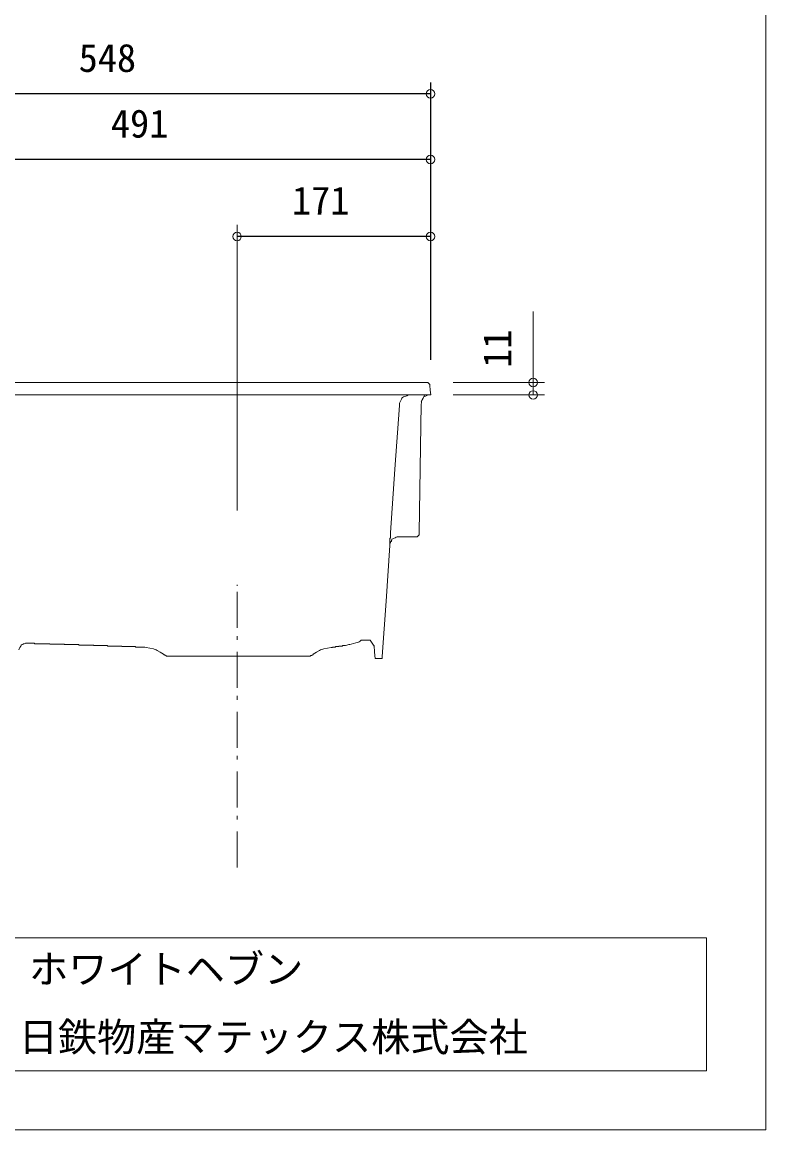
# Model space of a CAD drawing. Units: millimetres, scale not verified. Extents: x -1392 to 1350, y -947 to 991.
# Drawn here: x 693 to 1350, y -947 to 31 of the extents above; entities that cross this region are included whole.
import ezdxf
from ezdxf.enums import TextEntityAlignment as Align

# ---------------------------------------------------------------- set-up
doc = ezdxf.new("R2010")
doc.units = ezdxf.units.MM
doc.header["$LTSCALE"] = 10
for name, color, linetype, lineweight in [('0-1_レイヤー_1', 7, 'Continuous', 18), ('0-7', 7, 'Continuous', 5), ('F-0', 7, 'Continuous', 5)]:
    doc.layers.add(name, color=color, linetype=linetype, lineweight=lineweight)
doc.styles.add('ＭＳ ゴシック', font='')
doc.styles.get('ＭＳ ゴシック').set_extended_font_data('MS Gothic')

msp = doc.modelspace()

# ---------------------------------------------------------------- linework, layer by layer
at = {"layer": '0-1_レイヤー_1', "color": 5}
for points in [[(1053.89, -267.33), (1053.89, -144.78), (1053.89, -22.23)], [(506.1, -31.96), (779.99, -31.96), (1053.89, -31.96)], [(1053.89, -267.33), (1053.89, -173.78), (1053.89, -80.22)], [(562.82, -89.96), (808.36, -89.96), (1053.89, -89.96)], [(882.86, -400.26), (882.86, -274.11), (882.86, -147.95)], [(1053.89, -267.33), (1053.89, -207.64), (1053.89, -147.95)], [(882.86, -158.11), (968.38, -158.11), (1053.89, -158.11)], [(1144.48, -298.24), (1144.48, -261.41), (1144.48, -224.58)], [(1073.79, -287.23), (1114.21, -287.23), (1154.64, -287.23)], [(1144.48, -298.24), (1144.48, -292.74), (1144.48, -287.23)], [(1073.79, -298.24), (1114.21, -298.24), (1154.64, -298.24)]]:
    msp.add_lwpolyline(points, dxfattribs=at)
at = {"layer": '0-1_レイヤー_1'}
msp.add_lwpolyline([(562.82, -287.23), (806.45, -287.23), (1050.08, -287.23), (1050.5, -287.23), (1050.92, -287.23), (1051.13, -287.23), (1051.35, -287.23), (1051.56, -287.45), (1051.77, -287.66), (1051.98, -287.87), (1052.2, -288.08), (1052.41, -288.29), (1052.62, -288.5), (1052.83, -288.71), (1053.04, -288.92), (1053.04, -289.13), (1053.04, -289.35), (1053.04, -289.56), (1053.04, -289.77), (1053.46, -294.01), (1053.89, -298.24), (808.36, -298.24), (562.82, -298.24), (562.82, -292.74)], close=True, dxfattribs=at)
for points in [[(1047.11, -301.2), (1046.48, -302.68), (1045.85, -304.16), (1045.64, -305.22), (1045.42, -306.28), (1044.58, -363.22), (1043.73, -420.16), (1043.73, -421.01), (1043.73, -421.85), (1042.88, -422.7), (1042.04, -423.54), (1033.14, -423.54), (1024.26, -423.54), (1023.41, -423.97), (1022.56, -424.39), (1021.08, -425.03), (1019.6, -425.66), (1019.6, -425.87), (1019.6, -426.08), (1019.6, -426.3), (1019.6, -426.51), (1019.38, -426.51), (1019.17, -426.51), (1019.17, -426.72), (1019.17, -426.93), (1019.17, -427.14), (1019.17, -427.35), (1018.96, -427.56), (1018.75, -427.78), (1018.33, -428.63), (1017.91, -429.47), (1017.91, -430.32), (1017.91, -431.16), (1014.52, -480.27), (1011.13, -529.38), (1011.13, -530.23), (1011.13, -531.07)], [(1018.33, -421.64), (1018.33, -421.43), (1018.33, -421.22), (1018.33, -421.01), (1018.33, -420.79), (1018.33, -420.58), (1018.33, -420.37), (1018.33, -420.16), (1022.35, -363.85), (1026.37, -307.55), (1026.37, -306.49), (1026.37, -305.43), (1027.22, -303.74), (1028.07, -302.05), (1028.49, -301.2), (1028.91, -300.35), (1029.97, -299.93), (1031.03, -299.51), (1032.72, -298.87), (1034.42, -298.24)], [(1045.42, -304.16), (1046.9, -301.41), (1048.39, -298.66)], [(1047.96, -299.93), (1049.87, -299.08), (1051.77, -298.24)], [(1017.91, -429.47), (1017.91, -429.26), (1017.91, -429.05), (1017.91, -428.84), (1017.91, -428.63), (1017.91, -428.41), (1017.91, -428.2), (1017.91, -427.99), (1017.91, -427.78), (1017.91, -427.56), (1017.91, -427.35), (1017.91, -427.14), (1017.91, -426.93), (1017.91, -426.72), (1017.91, -426.51), (1017.91, -426.3), (1017.91, -426.08), (1017.91, -425.87), (1017.91, -425.66), (1017.91, -425.45), (1017.91, -425.24), (1017.91, -425.03), (1017.91, -424.82), (1018.12, -424.82), (1018.33, -424.82), (1018.33, -424.6), (1018.33, -424.39), (1018.33, -424.18), (1018.33, -423.97), (1018.33, -423.75), (1018.33, -423.54), (1018.33, -423.33), (1018.33, -423.12), (1018.33, -422.91), (1018.33, -422.7), (1018.33, -422.49), (1018.33, -422.27), (1018.33, -422.06), (1018.33, -421.85), (1018.33, -421.64)], [(1024.26, -423.54), (1023.41, -423.97), (1022.56, -424.39)], [(882.86, -466.73), (882.86, -466.3), (882.86, -465.88)], [(882.86, -503.98), (882.86, -488.1), (882.86, -472.23)], [(689.82, -523.45), (690.25, -522.39), (690.67, -521.33), (690.88, -521.12), (691.09, -520.91), (691.52, -520.07), (691.94, -519.22), (692.79, -518.79), (693.63, -518.37), (694.06, -518.16), (694.48, -517.95), (695.33, -517.74), (696.17, -517.52)], [(705.7, -517.95), (705.48, -517.95), (705.27, -517.95), (705.06, -517.95), (704.85, -517.95), (704.64, -517.95), (704.43, -517.95), (704.22, -517.95), (704.01, -517.95), (703.79, -517.95), (703.79, -517.74), (703.79, -517.52), (703.58, -517.52), (703.37, -517.52), (703.16, -517.52), (702.95, -517.52), (702.73, -517.52), (702.52, -517.52), (702.31, -517.52), (702.1, -517.52), (701.88, -517.52), (701.67, -517.52), (698.71, -517.52), (695.75, -517.52)], [(696.17, -517.52), (696.17, -517.31), (696.17, -517.1)], [(713.95, -517.95), (713.74, -517.95), (713.53, -517.95), (713.32, -517.95), (713.11, -517.95), (712.9, -517.95), (712.68, -517.95), (712.47, -517.95), (712.26, -517.95), (712.05, -517.95), (711.83, -517.95), (711.62, -517.95), (711.41, -517.95), (711.2, -517.95), (710.99, -517.95), (710.78, -517.95), (710.57, -517.95), (710.35, -517.95), (710.14, -517.95), (709.93, -517.95), (709.72, -517.95), (709.51, -517.95), (709.3, -517.95), (709.09, -517.95), (708.87, -517.95), (708.66, -517.95), (708.45, -517.95), (708.24, -517.95), (708.02, -517.95), (707.81, -517.95), (707.6, -517.95), (707.39, -517.95), (707.18, -517.95), (706.97, -517.95), (706.76, -517.95), (706.54, -517.95), (706.33, -517.95), (706.12, -517.95), (705.91, -517.95), (705.7, -517.95)], [(722.21, -518.37), (722, -518.37), (721.78, -518.37), (721.57, -518.37), (721.36, -518.37), (721.15, -518.37), (720.94, -518.37), (720.73, -518.37), (720.52, -518.37), (720.3, -518.37), (720.09, -518.37), (719.88, -518.37), (719.67, -518.37), (719.45, -518.37), (719.24, -518.37), (719.03, -518.37), (718.82, -518.37), (718.61, -518.37), (718.4, -518.37), (718.19, -518.37), (717.97, -518.37), (717.76, -518.37), (717.55, -518.37), (717.34, -518.37), (717.13, -518.16), (716.92, -517.95), (716.71, -517.95), (716.49, -517.95), (716.28, -517.95), (716.07, -517.95), (715.86, -517.95), (715.64, -517.95), (715.43, -517.95), (715.22, -517.95), (715.01, -517.95), (714.8, -517.95), (714.59, -517.95), (714.38, -517.95), (714.16, -517.95), (713.95, -517.95)], [(730.46, -518.79), (730.25, -518.58), (730.04, -518.37), (729.82, -518.37), (729.61, -518.37), (729.4, -518.37), (729.19, -518.37), (728.98, -518.37), (728.77, -518.37), (728.56, -518.37), (728.35, -518.37), (728.14, -518.37), (727.92, -518.37), (727.71, -518.37), (727.5, -518.37), (727.29, -518.37), (727.08, -518.37), (726.86, -518.37), (726.65, -518.37), (726.44, -518.37), (726.23, -518.37), (726.01, -518.37), (725.8, -518.37), (725.59, -518.37), (725.38, -518.37), (725.17, -518.37), (724.96, -518.37), (724.75, -518.37), (724.54, -518.37), (724.33, -518.37), (724.11, -518.37), (723.9, -518.37), (723.69, -518.37), (723.48, -518.37), (723.27, -518.37), (723.05, -518.37), (722.84, -518.37), (722.63, -518.37), (722.42, -518.37), (722.21, -518.37)], [(882.86, -514.56), (882.86, -512.87), (882.86, -511.17)], [(992.51, -514.98), (992.29, -515.19), (992.08, -515.41), (991.87, -515.41), (991.66, -515.41), (991.66, -515.62), (991.66, -515.83), (990.81, -516.26), (989.97, -516.68), (988.91, -516.89), (987.85, -517.1), (985.73, -517.74), (983.61, -518.37), (982.56, -518.58), (981.5, -518.79), (980.65, -519), (979.8, -519.22), (978.53, -519.43), (977.27, -519.64), (977.05, -519.64), (976.84, -519.64), (976.63, -519.64), (976.42, -519.64), (976.21, -519.64), (976, -519.64), (976, -519.85), (976, -520.07), (975.78, -520.07), (975.57, -520.07), (975.36, -520.07), (975.15, -520.07), (974.94, -520.07), (974.73, -520.07), (974.52, -520.07), (974.3, -520.07), (974.09, -520.07), (973.88, -520.07), (973.67, -520.07), (973.45, -520.07), (973.24, -520.07)], [(992.51, -514.98), (996.53, -514.98), (1000.55, -514.98), (1002.24, -517.52), (1003.94, -520.07)], [(738.72, -518.79), (738.51, -518.79), (738.29, -518.79), (738.08, -518.79), (737.87, -518.79), (737.66, -518.79), (737.45, -518.79), (737.23, -518.79), (737.02, -518.79), (736.81, -518.79), (736.6, -518.79), (736.39, -518.79), (736.18, -518.79), (735.97, -518.79), (735.76, -518.79), (735.54, -518.79), (735.33, -518.79), (735.12, -518.79), (734.91, -518.79), (734.7, -518.79), (734.48, -518.79), (734.27, -518.79), (734.06, -518.79), (733.85, -518.79), (733.63, -518.79), (733.42, -518.79), (733.21, -518.79), (733, -518.79), (732.79, -518.79), (732.58, -518.79), (732.37, -518.79), (732.16, -518.79), (731.95, -518.79), (731.73, -518.79), (731.52, -518.79), (731.31, -518.79), (731.1, -518.79), (730.89, -518.79), (730.67, -518.79), (730.46, -518.79)], [(746.97, -519.22), (746.76, -519.22), (746.55, -519.22), (746.34, -519.22), (746.13, -519.22), (745.91, -519.22), (745.7, -519.22), (745.49, -519.22), (745.28, -519.22), (745.07, -519.22), (744.86, -519.22), (744.65, -519.22), (744.43, -519.22), (744.22, -519.22), (744.01, -519.22), (743.8, -519.22), (743.58, -519.22), (743.37, -519.22), (743.16, -519.22), (742.95, -519), (742.74, -518.79), (742.53, -518.79), (742.32, -518.79), (742.1, -518.79), (741.89, -518.79), (741.68, -518.79), (741.47, -518.79), (741.26, -518.79), (741.05, -518.79), (740.84, -518.79), (740.62, -518.79), (740.41, -518.79), (740.2, -518.79), (739.99, -518.79), (739.77, -518.79), (739.56, -518.79), (739.35, -518.79), (739.14, -518.79), (738.93, -518.79), (738.72, -518.79)], [(755.23, -519.22), (755.02, -519.22), (754.8, -519.22), (754.59, -519.22), (754.38, -519.22), (754.17, -519.22), (753.96, -519.22), (753.75, -519.22), (753.53, -519.22), (753.32, -519.22), (753.11, -519.22), (752.9, -519.22), (752.69, -519.22), (752.48, -519.22), (752.27, -519.22), (752.05, -519.22), (751.84, -519.22), (751.63, -519.22), (751.42, -519.22), (751.2, -519.22), (750.99, -519.22), (750.78, -519.22), (750.57, -519.22), (750.36, -519.22), (750.15, -519.22), (749.94, -519.22), (749.72, -519.22), (749.51, -519.22), (749.3, -519.22), (749.09, -519.22), (748.88, -519.22), (748.67, -519.22), (748.46, -519.22), (748.24, -519.22), (748.03, -519.22), (747.82, -519.22), (747.61, -519.22), (747.39, -519.22), (747.18, -519.22), (746.97, -519.22)], [(763.48, -519.64), (763.27, -519.64), (763.06, -519.64), (762.85, -519.64), (762.64, -519.64), (762.42, -519.64), (762.21, -519.64), (762, -519.64), (761.79, -519.64), (761.57, -519.64), (761.36, -519.64), (761.15, -519.64), (760.94, -519.64), (760.73, -519.64), (760.52, -519.64), (760.31, -519.64), (760.1, -519.64), (759.89, -519.64), (759.67, -519.64), (759.46, -519.64), (759.25, -519.64), (759.04, -519.64), (758.83, -519.64), (758.61, -519.64), (758.4, -519.64), (758.19, -519.64), (757.98, -519.64), (757.76, -519.64), (757.55, -519.64), (757.34, -519.64), (757.13, -519.64), (756.92, -519.64), (756.71, -519.64), (756.5, -519.64), (756.29, -519.64), (756.08, -519.43), (755.86, -519.22), (755.65, -519.22), (755.44, -519.22), (755.23, -519.22)], [(771.74, -520.07), (771.52, -520.07), (771.31, -520.07), (771.1, -520.07), (770.89, -520.07), (770.68, -520.07), (770.47, -520.07), (770.26, -520.07), (770.04, -520.07), (769.83, -520.07), (769.62, -520.07), (769.41, -520.07), (769.2, -520.07), (768.98, -520.07), (768.77, -520.07), (768.56, -520.07), (768.35, -519.85), (768.14, -519.64), (767.93, -519.64), (767.72, -519.64), (767.51, -519.64), (767.29, -519.64), (767.08, -519.64), (766.87, -519.64), (766.66, -519.64), (766.45, -519.64), (766.23, -519.64), (766.02, -519.64), (765.81, -519.64), (765.6, -519.64), (765.38, -519.64), (765.17, -519.64), (764.96, -519.64), (764.75, -519.64), (764.54, -519.64), (764.33, -519.64), (764.12, -519.64), (763.91, -519.64), (763.7, -519.64), (763.48, -519.64)], [(779.99, -520.07), (779.78, -520.07), (779.57, -520.07), (779.36, -520.07), (779.14, -520.07), (778.93, -520.07), (778.72, -520.07), (778.51, -520.07), (778.3, -520.07), (778.09, -520.07), (777.88, -520.07), (777.66, -520.07), (777.45, -520.07), (777.24, -520.07), (777.03, -520.07), (776.82, -520.07), (776.61, -520.07), (776.4, -520.07), (776.18, -520.07), (775.97, -520.07), (775.76, -520.07), (775.55, -520.07), (775.33, -520.07), (775.12, -520.07), (774.91, -520.07), (774.7, -520.07), (774.49, -520.07), (774.28, -520.07), (774.07, -520.07), (773.85, -520.07), (773.64, -520.07), (773.43, -520.07), (773.22, -520.07), (773.01, -520.07), (772.8, -520.07), (772.59, -520.07), (772.37, -520.07), (772.16, -520.07), (771.95, -520.07), (771.74, -520.07)], [(787.83, -520.49), (787.61, -520.49), (787.4, -520.49), (787.19, -520.49), (786.98, -520.49), (786.77, -520.49), (786.55, -520.49), (786.34, -520.49), (786.13, -520.49), (785.92, -520.49), (785.71, -520.49), (785.5, -520.49), (785.28, -520.49), (785.07, -520.49), (784.86, -520.49), (784.65, -520.49), (784.44, -520.49), (784.23, -520.49), (784.02, -520.49), (783.8, -520.49), (783.59, -520.49), (783.38, -520.49), (783.17, -520.49), (782.95, -520.49), (782.74, -520.49), (782.53, -520.49), (782.32, -520.49), (782.11, -520.49), (781.9, -520.49), (781.69, -520.49), (781.47, -520.49), (781.26, -520.49), (781.05, -520.49), (780.84, -520.49), (780.84, -520.28), (780.84, -520.07), (780.63, -520.07), (780.42, -520.07), (780.21, -520.07), (779.99, -520.07)], [(796.08, -520.91), (795.87, -520.91), (795.66, -520.91), (795.45, -520.91), (795.23, -520.91), (795.02, -520.91), (794.81, -520.91), (794.6, -520.91), (794.39, -520.91), (794.17, -520.91), (793.96, -520.91), (793.75, -520.91), (793.54, -520.91), (793.32, -520.91), (793.11, -520.91), (792.9, -520.7), (792.69, -520.49), (792.48, -520.49), (792.27, -520.49), (792.06, -520.49), (791.85, -520.49), (791.64, -520.49), (791.42, -520.49), (791.21, -520.49), (791, -520.49), (790.79, -520.49), (790.58, -520.49), (790.36, -520.49), (790.15, -520.49), (789.94, -520.49), (789.73, -520.49), (789.51, -520.49), (789.3, -520.49), (789.09, -520.49), (788.88, -520.49), (788.67, -520.49), (788.46, -520.49), (788.25, -520.49), (788.04, -520.49), (787.83, -520.49)], [(820.21, -528.74), (820.21, -528.53), (820, -528.53), (819.79, -528.53), (819.58, -528.53), (819.36, -528.53), (819.36, -528.32), (819.36, -528.11), (819.15, -528.11), (818.94, -528.11), (818.73, -527.89), (818.52, -527.68), (818.3, -527.68), (818.09, -527.68), (818.09, -527.47), (818.09, -527.26), (817.88, -527.26), (817.67, -527.26), (814.92, -525.57), (812.17, -523.88), (811.32, -523.45), (810.47, -523.03), (809.63, -522.81), (808.78, -522.6), (805.6, -521.97), (802.43, -521.33), (801.37, -521.12), (800.31, -520.91), (799.25, -520.91), (798.2, -520.91), (797.98, -520.91), (797.77, -520.91), (797.56, -520.91), (797.35, -520.91), (797.13, -520.91), (796.92, -520.91), (796.71, -520.91), (796.5, -520.91), (796.29, -520.91), (796.08, -520.91)], [(966.26, -521.33), (966.05, -521.33), (965.83, -521.33), (962.66, -521.97), (959.48, -522.6), (958.43, -522.81), (957.37, -523.03), (956.52, -523.45), (955.67, -523.88), (952.92, -525.57), (950.17, -527.26), (950.17, -527.47), (950.17, -527.68), (949.96, -527.68), (949.75, -527.68), (949.54, -527.68), (949.33, -527.68), (949.33, -527.89), (949.33, -528.11), (949.11, -528.11), (948.9, -528.11), (948.9, -528.32), (948.9, -528.53), (948.69, -528.53), (948.48, -528.53), (948.26, -528.53), (948.05, -528.53), (947.84, -528.53), (947.63, -528.53), (947.63, -528.74), (947.63, -528.95), (946.58, -528.95), (945.52, -528.95), (884.13, -528.95), (822.75, -528.95), (821.69, -528.95), (820.63, -528.95), (820.42, -528.95), (820.21, -528.95), (820.21, -528.74)], [(882.86, -556.89), (882.86, -541.02), (882.86, -525.14)], [(973.24, -520.07), (973.03, -520.07), (972.82, -520.07), (972.61, -520.07), (972.61, -520.28), (972.61, -520.49), (972.4, -520.49), (972.19, -520.49), (971.97, -520.49), (971.76, -520.49), (971.55, -520.49), (971.34, -520.49), (971.13, -520.49), (970.92, -520.49), (970.71, -520.49), (970.49, -520.49), (970.28, -520.49), (970.07, -520.49), (969.86, -520.49), (969.64, -520.49), (969.64, -520.7), (969.64, -520.91), (969.43, -520.91), (969.22, -520.91), (969.01, -520.91), (968.8, -520.91), (968.59, -520.91), (968.38, -520.91), (968.16, -520.91), (967.95, -520.91), (967.74, -520.91), (967.53, -520.91), (967.32, -520.91), (967.11, -520.91), (967.11, -521.12), (967.11, -521.33), (966.9, -521.33), (966.68, -521.33), (966.47, -521.33), (966.26, -521.33)], [(1003.94, -519.64), (1004.36, -525.36), (1004.78, -531.07)], [(1003.94, -519.64), (1004.36, -525.36), (1004.78, -531.07), (1007.96, -531.07), (1011.13, -531.07)], [(882.86, -567.48), (882.86, -565.78), (882.86, -564.09)], [(882.86, -609.81), (882.86, -593.94), (882.86, -578.06)], [(882.86, -620.39), (882.86, -618.7), (882.86, -617.01)], [(882.86, -662.73), (882.86, -646.85), (882.86, -630.98)], [(882.86, -673.31), (882.86, -671.62), (882.86, -669.92)], [(882.86, -715.64), (882.86, -699.77), (882.86, -683.89)]]:
    msp.add_lwpolyline(points, dxfattribs=at)
at = {"layer": '0-7'}
for p, q in [((1053.77, -267.27), (1053.77, -22.27)), ((505.77, -32.27), (1053.77, -32.27)), ((1053.77, -267.27), (1053.77, -80.27)), ((562.77, -90.27), (1053.77, -90.27)), ((882.77, -400.27), (882.77, -148.27)), ((1053.77, -267.27), (1053.77, -148.27)), ((882.77, -158.27), (1053.77, -158.27)), ((1144.52, -298.27), (1144.52, -224.88)), ((1073.77, -287.27), (1154.52, -287.27)), ((1144.52, -298.27), (1144.52, -287.27)), ((1073.77, -298.27), (1154.52, -298.27))]:
    msp.add_line(p, q, dxfattribs=at)
for centre in [(1053.77, -32.27), (1053.77, -90.27), (882.77, -158.27), (1053.77, -158.27), (1144.52, -287.27), (1144.52, -298.27)]:
    msp.add_circle(centre, 3.75, dxfattribs=at)
at = {"layer": 'F-0'}
for p, q in [((-1339.08, -777.82), (1297.56, -777.82)), ((1297.56, -777.82), (1297.56, -895.37)), ((-1339.08, -895.37), (1297.56, -895.37))]:
    msp.add_line(p, q, dxfattribs=at)
msp.add_lwpolyline([(-1391.5, 991.14), (1350.16, 991.14), (1350.16, -947.41), (-1391.5, -947.41)], close=True, dxfattribs=at)

# ---------------------------------------------------------------- texts
at = {"layer": '0-7', "style": 'ＭＳ ゴシック'}
for s, p in [('548', (742.73, -20.35)), ('491', (771.23, -78.35)), ('171', (931.23, -146.35))]:
    msp.add_text(s, height=24.89, dxfattribs=at).set_placement(p, align=Align.BOTTOM_LEFT)
msp.add_text('11', height=24.89, rotation=90, dxfattribs=at).set_placement((1132.61, -274.27), align=Align.BOTTOM_LEFT)
at = {"layer": 'F-0', "style": 'ＭＳ ゴシック'}
for s, p in [('KOHLER\u3000ホワイトヘブン', (560.71, -825.65)), ('日鉄物産マテックス株式会社', (689.75, -885.71))]:
    msp.add_text(s, height=25.38, dxfattribs=at).set_placement(p, align=Align.BOTTOM_LEFT)

doc.saveas('drawing.dxf')
